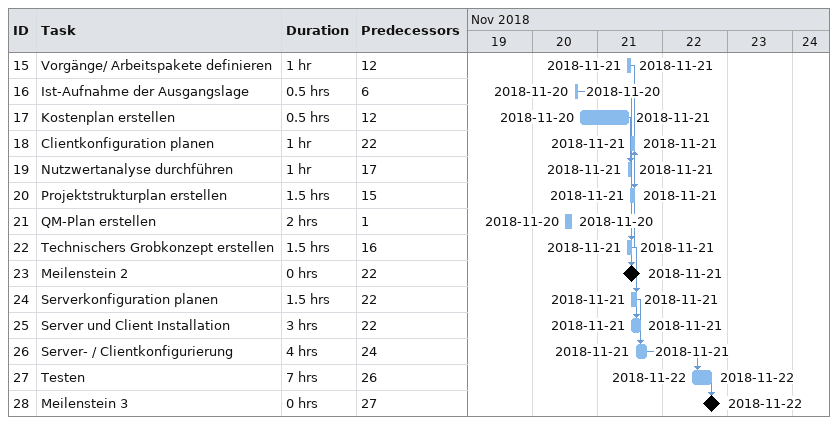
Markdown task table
| ID | Task | Duration | Start | Finish | Predecessors |
|---|---|---|---|---|---|
| 15 | Vorgänge/ Arbeitspakete definieren | 1h | 2018-11-21 | 2018-11-21 | 12 |
| 16 | Ist-Aufnahme der Ausgangslage | 0.5h | 2018-11-20 | 2018-11-20 | 6 |
| 17 | Kostenplan erstellen | 0.5h | 2018-11-20 | 2018-11-21 | 12 |
| 18 | Clientkonfiguration planen | 1h | 2018-11-21 | 2018-11-21 | 22 |
| 19 | Nutzwertanalyse durchführen | 1h | 2018-11-21 | 2018-11-21 | 17 |
| 20 | Projektstrukturplan erstellen | 1.5h | 2018-11-21 | 2018-11-21 | 15 |
| 21 | QM-Plan erstellen | 2h | 2018-11-20 | 2018-11-20 | 1 |
| 22 | Technischers Grobkonzept erstellen | 1.5h | 2018-11-21 | 2018-11-21 | 16 |
| 23 | Meilenstein 2 | 0h | 2018-11-21 | 2018-11-21 | 22 |
| 24 | Serverkonfiguration planen | 1.5h | 2018-11-21 | 2018-11-21 | 22 |
| 25 | Server und Client Installation | 3h | 2018-11-21 | 2018-11-21 | 22 |
| 26 | Server- / Clientkonfigurierung | 4h | 2018-11-21 | 2018-11-21 | 24 |
| 27 | Testen | 7h | 2018-11-22 | 2018-11-22 | 26 |
| 28 | Meilenstein 3 | 0h | 2018-11-22 | 2018-11-22 | 27 |
